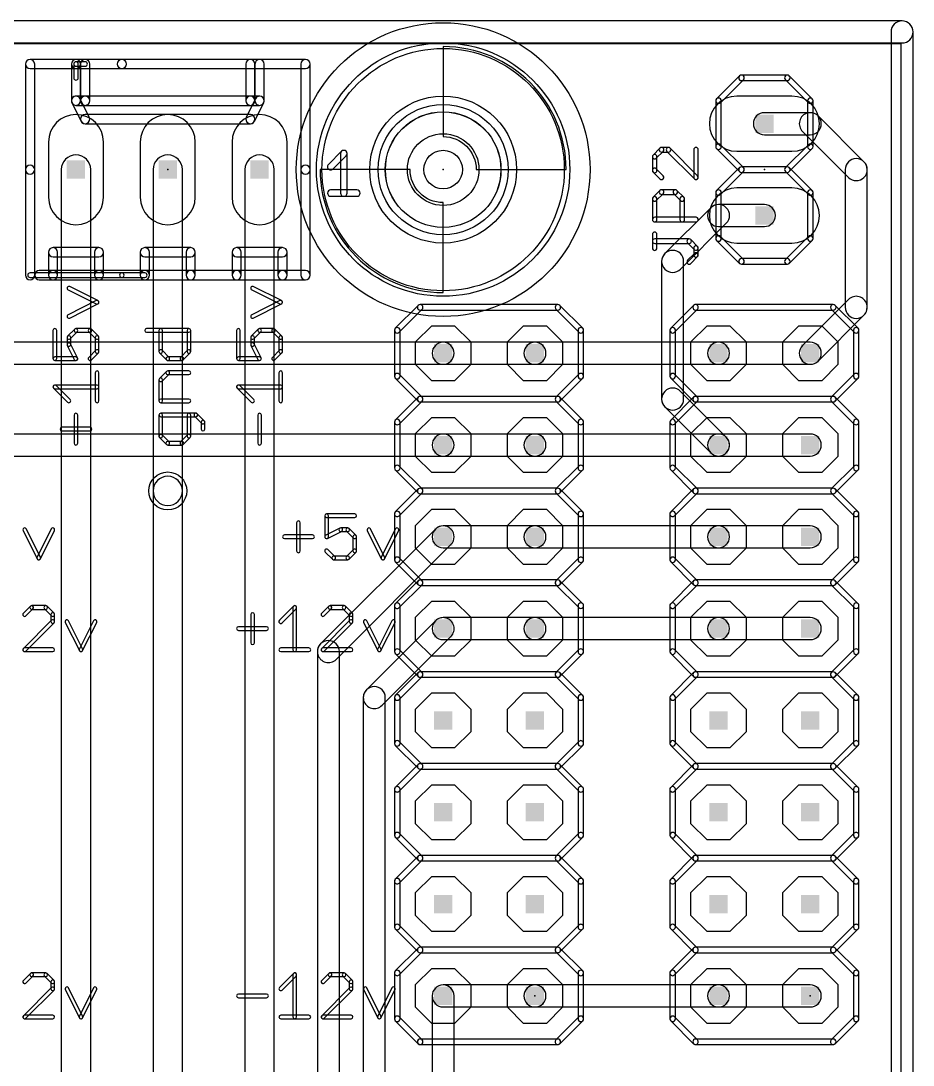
# Model space of a CAD drawing. Extents: x 0 to 140, y -12 to 45.
# Drawn here: x 115.32 to 140, y 15.86 to 44.75 of the extents above; entities that cross this region are included whole.
import ezdxf

# ---------------------------------------------------------------- set-up
doc = ezdxf.new("R2010")
doc.units = 0
for name, color, linetype in [('1', 14, 'CONTINUOUS'), ('16', 174, 'CONTINUOUS'), ('17', 94, 'CONTINUOUS'), ('18', 94, 'CONTINUOUS'), ('20', 178, 'CONTINUOUS'), ('21', 251, 'CONTINUOUS'), ('23', 178, 'CONTINUOUS'), ('25', 251, 'CONTINUOUS'), ('39', 14, 'CONTINUOUS'), ('40', 174, 'CONTINUOUS'), ('41', 14, 'CONTINUOUS'), ('42', 174, 'CONTINUOUS'), ('43', 94, 'CONTINUOUS'), ('51', 251, 'CONTINUOUS')]:
    doc.layers.add(name, color=color, linetype=linetype)

# ---------------------------------------------------------------- blocks, each defined once
blk = doc.blocks.new('RECT')
blk.add_solid([(-0.5, -0.5), (0.5, -0.5), (-0.5, 0.5), (0.5, 0.5)])
blk = doc.blocks.new('LONGP100')
blk.add_lwpolyline([(-0.5, -0.5), (0.5, -0.5, 1), (0.5, 0.5), (-0.5, 0.5, 1)], format="xyb", close=True)
blk = doc.blocks.new('OCTAGONP')
blk.add_lwpolyline([(-0.5, -0.2071), (-0.5, 0.2071), (-0.2071, 0.5), (0.2071, 0.5), (0.5, 0.2071), (0.5, -0.2071), (0.2071, -0.5), (-0.2071, -0.5)], close=True)
blk = doc.blocks.new('ROUNDV')
blk.add_circle((0, 0), 0.5)

msp = doc.modelspace()

# ---------------------------------------------------------------- linework, layer by layer
at = {"layer": '1'}
for points in [[(137.16, 42.2148), (135.89, 42.2148, 1), (135.89, 41.6052), (137.16, 41.6052, 1)], [(138.6455, 40.8555), (137.3755, 42.1255, 1), (136.9445, 41.6945), (138.2145, 40.4245, 1)], [(117.2464, 9.525), (117.2464, 40.64, 1), (116.4336, 40.64), (116.4336, 9.525, 1)], [(118.9736, 40.64), (118.9736, 31.75, 1), (119.7864, 31.75), (119.7864, 40.64, 1)], [(122.3264, 6.985), (122.3264, 40.64, 1), (121.5136, 40.64), (121.5136, 6.985, 1)], [(138.7348, 36.83), (138.7348, 40.64, 1), (138.1252, 40.64), (138.1252, 36.83, 1)], [(133.5655, 37.8845), (134.8355, 39.1545, 1), (134.4045, 39.5855), (133.1345, 38.3155, 1)], [(134.62, 39.0652), (135.89, 39.0652, 1), (135.89, 39.6748), (134.62, 39.6748, 1)], [(133.6548, 34.29), (133.6548, 38.1, 1), (133.0452, 38.1), (133.0452, 34.29, 1)], [(137.3755, 35.3445), (138.6455, 36.6145, 1), (138.2145, 37.0455), (136.9445, 35.7755, 1)], [(127, 35.2552), (129.54, 35.2552, 1), (129.54, 35.8648), (127, 35.8648, 1)], [(137.16, 35.8648), (134.62, 35.8648, 1), (134.62, 35.2552), (137.16, 35.2552, 1)], [(134.8355, 33.2355), (133.5655, 34.5055, 1), (133.1345, 34.0745), (134.4045, 32.8045, 1)], [(127, 32.7152), (129.54, 32.7152, 1), (129.54, 33.3248), (127, 33.3248, 1)], [(129.54, 32.7152), (134.62, 32.7152, 1), (134.62, 33.3248), (129.54, 33.3248, 1)], [(137.16, 33.3248), (134.62, 33.3248, 1), (134.62, 32.7152), (137.16, 32.7152, 1)], [(119.7864, 3.81), (119.7864, 31.75, 1), (118.9736, 31.75), (118.9736, 3.81, 1)], [(124.0405, 27.0895), (127.2155, 30.2645, 1), (126.7845, 30.6955), (123.6095, 27.5205, 1)], [(127, 30.1752), (129.54, 30.1752, 1), (129.54, 30.7848), (127, 30.7848, 1)], [(129.54, 30.1752), (134.62, 30.1752, 1), (134.62, 30.7848), (129.54, 30.7848, 1)], [(137.16, 30.7848), (134.62, 30.7848, 1), (134.62, 30.1752), (137.16, 30.1752, 1)], [(125.3105, 25.8195), (127.2155, 27.7245, 1), (126.7845, 28.1555), (124.8795, 26.2505, 1)], [(127, 27.6352), (129.54, 27.6352, 1), (129.54, 28.2448), (127, 28.2448, 1)], [(129.54, 27.6352), (134.62, 27.6352, 1), (134.62, 28.2448), (129.54, 28.2448, 1)], [(137.16, 28.2448), (134.62, 28.2448, 1), (134.62, 27.6352), (137.16, 27.6352, 1)], [(123.5202, 27.305), (123.5202, 13.335, 1), (124.1298, 13.335), (124.1298, 27.305, 1)], [(124.7902, 26.035), (124.7902, 12.065, 1), (125.3998, 12.065), (125.3998, 26.035, 1)], [(129.54, 18.0848), (127, 18.0848, 1), (127, 17.4752), (129.54, 17.4752, 1)], [(127.3048, 10.795), (127.3048, 17.78, 1), (126.6952, 17.78), (126.6952, 10.795, 1)], [(129.54, 17.4752), (134.62, 17.4752, 1), (134.62, 18.0848), (129.54, 18.0848, 1)], [(137.16, 18.0848), (134.62, 18.0848, 1), (134.62, 17.4752), (137.16, 17.4752, 1)]]:
    msp.add_lwpolyline(points, format="xyb", close=True, dxfattribs=at)
at = {"layer": '16'}
for points in [[(139.7, 44.7548), (114.3, 44.7548, 1), (114.3, 44.1452), (139.7, 44.1452, 1)], [(140.0048, 0), (140.0048, 44.45, 1), (139.3952, 44.45), (139.3952, 0, 1)], [(111.76, 35.2552), (127, 35.2552, 1), (127, 35.8648), (111.76, 35.8648, 1)], [(129.54, 35.2552), (134.62, 35.2552, 1), (134.62, 35.8648), (129.54, 35.8648, 1)], [(111.76, 32.7152), (127, 32.7152, 1), (127, 33.3248), (111.76, 33.3248, 1)]]:
    msp.add_lwpolyline(points, format="xyb", close=True, dxfattribs=at)
at = {"layer": '20'}
for p, q in [((139.6746, 44.12), (0, 44.12)), ((139.6746, 0), (139.6746, 44.12))]:
    msp.add_line(p, q, dxfattribs=at)
msp.add_circle((127, 40.64), 1.6, dxfattribs=at)
at = {"layer": '21'}
for points in [[(115.697, 40.64), (115.697, 43.561, 1), (115.443, 43.561), (115.443, 40.64, 1)], [(115.57, 43.434), (116.84, 43.434, 1), (116.84, 43.688), (115.57, 43.688, 1)], [(116.84, 43.434), (118.11, 43.434, 1), (118.11, 43.688), (116.84, 43.688, 1)], [(116.967, 42.545), (116.967, 43.561, 1), (116.713, 43.561), (116.713, 42.545, 1)], [(116.9035, 43.18), (116.9035, 43.561, 1), (116.7765, 43.561), (116.7765, 43.18, 1)], [(117.094, 43.6245), (116.84, 43.6245, 1), (116.84, 43.4975), (117.094, 43.4975, 1)], [(116.967, 43.561), (116.967, 42.545, 1), (117.221, 42.545), (117.221, 43.561, 1)], [(123.19, 43.688), (118.11, 43.688, 1), (118.11, 43.434), (123.19, 43.434, 1)], [(121.539, 43.561), (121.539, 42.545, 1), (121.793, 42.545), (121.793, 43.561, 1)], [(122.047, 42.545), (122.047, 43.561, 1), (121.793, 43.561), (121.793, 42.545, 1)], [(123.317, 40.64), (123.317, 43.561, 1), (123.063, 43.561), (123.063, 40.64, 1)], [(134.6739, 42.4911), (135.3089, 43.1261, 1), (135.2011, 43.2339), (134.5661, 42.5989, 1)], [(135.255, 43.1038), (136.525, 43.1038, 1), (136.525, 43.2562), (135.255, 43.2562, 1)], [(136.4711, 43.1261), (137.1061, 42.4911, 1), (137.2139, 42.5989), (136.5789, 43.2339, 1)], [(116.84, 42.418), (117.094, 42.418, 1), (117.094, 42.672), (116.84, 42.672, 1)], [(116.7264, 42.4882), (116.9804, 41.9802, 1), (117.2076, 42.0938), (116.9536, 42.6018, 1)], [(117.094, 42.418), (121.666, 42.418, 1), (121.666, 42.672), (117.094, 42.672, 1)], [(121.666, 42.418), (121.92, 42.418, 1), (121.92, 42.672), (121.666, 42.672, 1)], [(121.7796, 41.9802), (122.0336, 42.4882, 1), (121.8064, 42.6018), (121.5524, 42.0938, 1)], [(134.6962, 41.275), (134.6962, 42.545, 1), (134.5438, 42.545), (134.5438, 41.275, 1)], [(137.0838, 42.545), (137.0838, 41.275, 1), (137.2362, 41.275), (137.2362, 42.545, 1)], [(117.094, 41.91), (121.666, 41.91, 1), (121.666, 42.164), (117.094, 42.164, 1)], [(135.3089, 40.6939), (134.6739, 41.3289, 1), (134.5661, 41.2211), (135.2011, 40.5861, 1)], [(137.1061, 41.3289), (136.4711, 40.6939, 1), (136.5789, 40.5861), (137.2139, 41.2211, 1)], [(123.9499, 40.6567), (124.3142, 41.0211, 1), (124.1885, 41.1468), (123.8241, 40.7824, 1)], [(124.1625, 41.0839), (124.1625, 39.9908, 1), (124.3403, 39.9908), (124.3403, 41.0839, 1)], [(115.443, 40.64), (115.443, 37.719, 1), (115.697, 37.719), (115.697, 40.64, 1)], [(123.063, 40.64), (123.063, 37.719, 1), (123.317, 37.719), (123.317, 40.64, 1)], [(134.6739, 39.9511), (135.3089, 40.5861, 1), (135.2011, 40.6939), (134.5661, 40.0589, 1)], [(135.255, 40.5638), (136.525, 40.5638, 1), (136.525, 40.7162), (135.255, 40.7162, 1)], [(136.4711, 40.5861), (137.1061, 39.9511, 1), (137.2139, 40.0589), (136.5789, 40.6939, 1)], [(123.887, 39.9019), (124.6158, 39.9019, 1), (124.6158, 40.0797), (123.887, 40.0797, 1)], [(134.6962, 38.735), (134.6962, 40.005, 1), (134.5438, 40.005), (134.5438, 38.735, 1)], [(137.0838, 40.005), (137.0838, 38.735, 1), (137.2362, 38.735), (137.2362, 40.005, 1)], [(134.5661, 38.6811), (135.2011, 38.0461, 1), (135.3089, 38.1539), (134.6739, 38.7889, 1)], [(136.5789, 38.0461), (137.2139, 38.6811, 1), (137.1061, 38.7889), (136.4711, 38.1539, 1)], [(116.332, 37.719), (116.332, 38.354, 1), (116.078, 38.354), (116.078, 37.719, 1)], [(116.205, 38.227), (117.475, 38.227, 1), (117.475, 38.481), (116.205, 38.481, 1)], [(117.348, 38.354), (117.348, 37.719, 1), (117.602, 37.719), (117.602, 38.354, 1)], [(118.872, 37.719), (118.872, 38.354, 1), (118.618, 38.354), (118.618, 37.719, 1)], [(118.745, 38.227), (120.015, 38.227, 1), (120.015, 38.481), (118.745, 38.481, 1)], [(119.888, 38.354), (119.888, 37.719, 1), (120.142, 37.719), (120.142, 38.354, 1)], [(121.412, 37.719), (121.412, 38.354, 1), (121.158, 38.354), (121.158, 37.719, 1)], [(121.285, 38.227), (122.555, 38.227, 1), (122.555, 38.481), (121.285, 38.481, 1)], [(122.428, 38.354), (122.428, 37.719, 1), (122.682, 37.719), (122.682, 38.354, 1)], [(135.255, 38.0238), (136.525, 38.0238, 1), (136.525, 38.1762), (135.255, 38.1762, 1)], [(115.57, 37.6555), (118.11, 37.6555, 1), (118.11, 37.7825), (115.57, 37.7825, 1)], [(115.824, 37.592), (116.205, 37.592, 1), (116.205, 37.846), (115.824, 37.846, 1)], [(117.475, 37.846), (116.205, 37.846, 1), (116.205, 37.592), (117.475, 37.592, 1)], [(117.475, 37.592), (118.745, 37.592, 1), (118.745, 37.846), (117.475, 37.846, 1)], [(118.745, 37.7825), (118.11, 37.7825, 1), (118.11, 37.6555), (118.745, 37.6555, 1)], [(120.015, 37.846), (118.745, 37.846, 1), (118.745, 37.592), (120.015, 37.592, 1)], [(120.015, 37.592), (121.285, 37.592, 1), (121.285, 37.846), (120.015, 37.846, 1)], [(122.555, 37.846), (121.285, 37.846, 1), (121.285, 37.592), (122.555, 37.592, 1)], [(122.555, 37.592), (123.19, 37.592, 1), (123.19, 37.846), (122.555, 37.846, 1)], [(117.4469, 37.0142), (116.6673, 37.404, 1), (116.6219, 37.3132), (117.4015, 36.9234, 1)], [(122.5269, 37.0142), (121.7473, 37.404, 1), (121.7019, 37.3132), (122.4815, 36.9234, 1)], [(116.6673, 36.5336), (117.4469, 36.9234, 1), (117.4015, 37.0142), (116.6219, 36.6244, 1)], [(121.7473, 36.5336), (122.5269, 36.9234, 1), (122.4815, 37.0142), (121.7019, 36.6244, 1)], [(125.7839, 36.1411), (126.4189, 36.7761, 1), (126.3111, 36.8839), (125.6761, 36.2489, 1)], [(126.365, 36.7538), (130.175, 36.7538, 1), (130.175, 36.9062), (126.365, 36.9062, 1)], [(130.1211, 36.7761), (130.7561, 36.1411, 1), (130.8639, 36.2489), (130.2289, 36.8839, 1)], [(133.4039, 36.1411), (134.0389, 36.7761, 1), (133.9311, 36.8839), (133.2961, 36.2489, 1)], [(133.985, 36.7538), (137.795, 36.7538, 1), (137.795, 36.9062), (133.985, 36.9062, 1)], [(137.7411, 36.7761), (138.3761, 36.1411, 1), (138.4839, 36.2489), (137.8489, 36.8839, 1)], [(116.204, 36.1892), (116.204, 35.4096, 1), (116.3056, 35.4096), (116.3056, 36.1892, 1)], [(116.6805, 35.9584), (116.8754, 36.1533, 1), (116.8036, 36.2251), (116.6087, 36.0302, 1)], [(116.8395, 36.1384), (117.2293, 36.1384, 1), (117.2293, 36.24), (116.8395, 36.24, 1)], [(117.1934, 36.1533), (117.3883, 35.9584, 1), (117.4601, 36.0302), (117.2652, 36.2251, 1)], [(118.7948, 36.1384), (119.9642, 36.1384, 1), (119.9642, 36.24), (118.7948, 36.24, 1)], [(119.2354, 35.6045), (119.2354, 36.1892, 1), (119.1338, 36.1892), (119.1338, 35.6045, 1)], [(119.9134, 36.1892), (119.9134, 35.6045, 1), (120.015, 35.6045), (120.015, 36.1892, 1)], [(121.284, 36.1892), (121.284, 35.4096, 1), (121.3856, 35.4096), (121.3856, 36.1892, 1)], [(121.7605, 35.9584), (121.9554, 36.1533, 1), (121.8836, 36.2251), (121.6887, 36.0302, 1)], [(121.9195, 36.1384), (122.3093, 36.1384, 1), (122.3093, 36.24), (121.9195, 36.24, 1)], [(122.2734, 36.1533), (122.4683, 35.9584, 1), (122.5401, 36.0302), (122.3452, 36.2251, 1)], [(125.8062, 34.925), (125.8062, 36.195, 1), (125.6538, 36.195), (125.6538, 34.925, 1)], [(130.8862, 34.925), (130.8862, 36.195, 1), (130.7338, 36.195), (130.7338, 34.925, 1)], [(133.4262, 34.925), (133.4262, 36.195, 1), (133.2738, 36.195), (133.2738, 34.925, 1)], [(138.5062, 34.925), (138.5062, 36.195, 1), (138.3538, 36.195), (138.3538, 34.925, 1)], [(116.6954, 35.7994), (116.6954, 35.9943, 1), (116.5938, 35.9943), (116.5938, 35.7994, 1)], [(116.8849, 35.4323), (116.69, 35.8221, 1), (116.5992, 35.7767), (116.7941, 35.3869, 1)], [(117.3734, 35.9943), (117.3734, 35.6045, 1), (117.475, 35.6045), (117.475, 35.9943, 1)], [(121.7754, 35.7994), (121.7754, 35.9943, 1), (121.6738, 35.9943), (121.6738, 35.7994, 1)], [(121.9649, 35.4323), (121.77, 35.8221, 1), (121.6792, 35.7767), (121.8741, 35.3869, 1)], [(122.4534, 35.9943), (122.4534, 35.6045, 1), (122.555, 35.6045), (122.555, 35.9943, 1)], [(117.3883, 35.6404), (117.1934, 35.4455, 1), (117.2652, 35.3737), (117.4601, 35.5686, 1)], [(119.4154, 35.4455), (119.2205, 35.6404, 1), (119.1487, 35.5686), (119.3436, 35.3737, 1)], [(119.9283, 35.6404), (119.7334, 35.4455, 1), (119.8052, 35.3737), (120.0001, 35.5686, 1)], [(122.4683, 35.6404), (122.2734, 35.4455, 1), (122.3452, 35.3737), (122.5401, 35.5686, 1)], [(116.2548, 35.3588), (116.8395, 35.3588, 1), (116.8395, 35.4604), (116.2548, 35.4604, 1)], [(119.7693, 35.4604), (119.3795, 35.4604, 1), (119.3795, 35.3588), (119.7693, 35.3588, 1)], [(121.3348, 35.3588), (121.9195, 35.3588, 1), (121.9195, 35.4604), (121.3348, 35.4604, 1)], [(117.475, 34.2402), (117.475, 35.0198, 1), (117.3734, 35.0198), (117.3734, 34.2402, 1)], [(119.2205, 34.789), (119.4154, 34.9839, 1), (119.3436, 35.0557), (119.1487, 34.8608, 1)], [(119.3795, 34.969), (119.9642, 34.969, 1), (119.9642, 35.0706), (119.3795, 35.0706, 1)], [(122.555, 34.2402), (122.555, 35.0198, 1), (122.4534, 35.0198), (122.4534, 34.2402, 1)], [(126.4189, 34.3439), (125.7839, 34.9789, 1), (125.6761, 34.8711), (126.3111, 34.2361, 1)], [(130.2289, 34.2361), (130.8639, 34.8711, 1), (130.7561, 34.9789), (130.1211, 34.3439, 1)], [(134.0389, 34.3439), (133.4039, 34.9789, 1), (133.2961, 34.8711), (133.9311, 34.2361, 1)], [(137.8489, 34.2361), (138.4839, 34.8711, 1), (138.3761, 34.9789), (137.7411, 34.3439, 1)], [(116.6805, 34.2761), (116.2907, 34.6659, 1), (116.2189, 34.5941), (116.6087, 34.2043, 1)], [(116.2548, 34.5792), (117.4242, 34.5792, 1), (117.4242, 34.6808), (116.2548, 34.6808, 1)], [(119.2354, 34.2402), (119.2354, 34.8249, 1), (119.1338, 34.8249), (119.1338, 34.2402, 1)], [(121.7605, 34.2761), (121.3707, 34.6659, 1), (121.2989, 34.5941), (121.6887, 34.2043, 1)], [(121.3348, 34.5792), (122.5042, 34.5792, 1), (122.5042, 34.6808), (121.3348, 34.6808, 1)], [(119.9642, 34.291), (119.1846, 34.291, 1), (119.1846, 34.1894), (119.9642, 34.1894, 1)], [(125.7839, 33.6011), (126.4189, 34.2361, 1), (126.3111, 34.3439), (125.6761, 33.7089, 1)], [(126.365, 34.2138), (130.175, 34.2138, 1), (130.175, 34.3662), (126.365, 34.3662, 1)], [(130.1211, 34.2361), (130.7561, 33.6011, 1), (130.8639, 33.7089), (130.2289, 34.3439, 1)], [(133.4039, 33.6011), (134.0389, 34.2361, 1), (133.9311, 34.3439), (133.2961, 33.7089, 1)], [(133.985, 34.2138), (137.795, 34.2138, 1), (137.795, 34.3662), (133.985, 34.3662, 1)], [(137.7411, 34.2361), (138.3761, 33.6011, 1), (138.4839, 33.7089), (137.8489, 34.3439, 1)], [(116.8903, 33.0708), (116.8903, 33.8504, 1), (116.7887, 33.8504), (116.7887, 33.0708, 1)], [(120.1591, 33.9012), (119.1846, 33.9012, 1), (119.1846, 33.7996), (120.1591, 33.7996, 1)], [(119.1338, 33.8504), (119.1338, 33.2657, 1), (119.2354, 33.2657), (119.2354, 33.8504, 1)], [(120.015, 33.2657), (120.015, 33.8504, 1), (119.9134, 33.8504), (119.9134, 33.2657, 1)], [(120.3899, 33.6914), (120.195, 33.8863, 1), (120.1232, 33.8145), (120.3181, 33.6196, 1)], [(121.9703, 33.0708), (121.9703, 33.8504, 1), (121.8687, 33.8504), (121.8687, 33.0708, 1)], [(120.4048, 33.4606), (120.4048, 33.6555, 1), (120.3032, 33.6555), (120.3032, 33.4606, 1)], [(125.8062, 32.385), (125.8062, 33.655, 1), (125.6538, 33.655), (125.6538, 32.385, 1)], [(130.8862, 32.385), (130.8862, 33.655, 1), (130.7338, 33.655), (130.7338, 32.385, 1)], [(133.4262, 32.385), (133.4262, 33.655, 1), (133.2738, 33.655), (133.2738, 32.385, 1)], [(138.5062, 32.385), (138.5062, 33.655, 1), (138.3538, 33.655), (138.3538, 32.385, 1)], [(116.4497, 33.4098), (117.2293, 33.4098, 1), (117.2293, 33.5114), (116.4497, 33.5114, 1)], [(119.1487, 33.2298), (119.3436, 33.0349, 1), (119.4154, 33.1067), (119.2205, 33.3016, 1)], [(119.8052, 33.0349), (120.0001, 33.2298, 1), (119.9283, 33.3016), (119.7334, 33.1067, 1)], [(119.3795, 33.02), (119.7693, 33.02, 1), (119.7693, 33.1216), (119.3795, 33.1216, 1)], [(126.4189, 31.8039), (125.7839, 32.4389, 1), (125.6761, 32.3311), (126.3111, 31.6961, 1)], [(130.2289, 31.6961), (130.8639, 32.3311, 1), (130.7561, 32.4389), (130.1211, 31.8039, 1)], [(134.0389, 31.8039), (133.4039, 32.4389, 1), (133.2961, 32.3311), (133.9311, 31.6961, 1)], [(137.8489, 31.6961), (138.4839, 32.3311, 1), (138.3761, 32.4389), (137.7411, 31.8039, 1)], [(125.7839, 31.0611), (126.4189, 31.6961, 1), (126.3111, 31.8039), (125.6761, 31.1689, 1)], [(126.365, 31.6738), (130.175, 31.6738, 1), (130.175, 31.8262), (126.365, 31.8262, 1)], [(130.8639, 31.1689), (130.2289, 31.8039, 1), (130.1211, 31.6961), (130.7561, 31.0611, 1)], [(133.4039, 31.0611), (134.0389, 31.6961, 1), (133.9311, 31.8039), (133.2961, 31.1689, 1)], [(133.985, 31.6738), (137.795, 31.6738, 1), (137.795, 31.8262), (133.985, 31.8262, 1)], [(138.4839, 31.1689), (137.8489, 31.8039, 1), (137.7411, 31.6961), (138.3761, 31.0611, 1)], [(122.9448, 30.8703), (122.9448, 30.0907, 1), (123.0464, 30.0907), (123.0464, 30.8703, 1)], [(124.5548, 31.116), (123.7752, 31.116, 1), (123.7752, 31.0144), (124.5548, 31.0144, 1)], [(123.7244, 31.0652), (123.7244, 30.4805, 1), (123.826, 30.4805), (123.826, 31.0652, 1)], [(125.8062, 29.845), (125.8062, 31.115, 1), (125.6538, 31.115), (125.6538, 29.845, 1)], [(130.8862, 29.845), (130.8862, 31.115, 1), (130.7338, 31.115), (130.7338, 29.845, 1)], [(133.4262, 29.845), (133.4262, 31.115, 1), (133.2738, 31.115), (133.2738, 29.845, 1)], [(138.5062, 29.845), (138.5062, 31.115, 1), (138.3538, 31.115), (138.3538, 29.845, 1)], [(115.3742, 30.6527), (115.764, 29.8731, 1), (115.8548, 29.9185), (115.465, 30.6981, 1)], [(115.8548, 29.8731), (116.2446, 30.6527, 1), (116.1538, 30.6981), (115.764, 29.9185, 1)], [(123.7979, 30.4351), (124.1877, 30.63, 1), (124.1423, 30.7208), (123.7525, 30.5259, 1)], [(124.165, 30.6246), (124.3599, 30.6246, 1), (124.3599, 30.7262), (124.165, 30.7262, 1)], [(124.324, 30.6395), (124.5189, 30.4446, 1), (124.5907, 30.5164), (124.3958, 30.7113, 1)], [(124.8992, 30.6527), (125.289, 29.8731, 1), (125.3798, 29.9185), (124.99, 30.6981, 1)], [(125.3798, 29.8731), (125.7696, 30.6527, 1), (125.6788, 30.6981), (125.289, 29.9185, 1)], [(122.6058, 30.4297), (123.3854, 30.4297, 1), (123.3854, 30.5313), (122.6058, 30.5313, 1)], [(124.504, 30.4805), (124.504, 30.0907, 1), (124.6056, 30.0907), (124.6056, 30.4805, 1)], [(124.006, 29.9317), (123.8111, 30.1266, 1), (123.7393, 30.0548), (123.9342, 29.8599, 1)], [(124.5189, 30.1266), (124.324, 29.9317, 1), (124.3958, 29.8599), (124.5907, 30.0548, 1)], [(124.3599, 29.9466), (123.9701, 29.9466, 1), (123.9701, 29.845), (124.3599, 29.845, 1)], [(126.4189, 29.2639), (125.7839, 29.8989, 1), (125.6761, 29.7911), (126.3111, 29.1561, 1)], [(130.2289, 29.1561), (130.8639, 29.7911, 1), (130.7561, 29.8989), (130.1211, 29.2639, 1)], [(134.0389, 29.2639), (133.4039, 29.8989, 1), (133.2961, 29.7911), (133.9311, 29.1561, 1)], [(137.8489, 29.1561), (138.4839, 29.7911, 1), (138.3761, 29.8989), (137.7411, 29.2639, 1)], [(125.7839, 28.5211), (126.4189, 29.1561, 1), (126.3111, 29.2639), (125.6761, 28.6289, 1)], [(126.365, 29.1338), (130.175, 29.1338, 1), (130.175, 29.2862), (126.365, 29.2862, 1)], [(130.8639, 28.6289), (130.2289, 29.2639, 1), (130.1211, 29.1561), (130.7561, 28.5211, 1)], [(133.4039, 28.5211), (134.0389, 29.1561, 1), (133.9311, 29.2639), (133.2961, 28.6289, 1)], [(133.985, 29.1338), (137.795, 29.1338, 1), (137.795, 29.2862), (133.985, 29.2862, 1)], [(138.4839, 28.6289), (137.8489, 29.2639, 1), (137.7411, 29.1561), (138.3761, 28.5211, 1)], [(125.8062, 27.305), (125.8062, 28.575, 1), (125.6538, 28.575), (125.6538, 27.305, 1)], [(130.8862, 27.305), (130.8862, 28.575, 1), (130.7338, 28.575), (130.7338, 27.305, 1)], [(133.4262, 27.305), (133.4262, 28.575, 1), (133.2738, 28.575), (133.2738, 27.305, 1)], [(138.5062, 27.305), (138.5062, 28.575, 1), (138.3538, 28.575), (138.3538, 27.305, 1)], [(115.5786, 28.5611), (115.3837, 28.3662, 1), (115.4555, 28.2944), (115.6504, 28.4893, 1)], [(116.0043, 28.576), (115.6145, 28.576, 1), (115.6145, 28.4744), (116.0043, 28.4744, 1)], [(116.2351, 28.3662), (116.0402, 28.5611, 1), (115.9684, 28.4893), (116.1633, 28.2944, 1)], [(116.25, 28.1354), (116.25, 28.3303, 1), (116.1484, 28.3303), (116.1484, 28.1354, 1)], [(121.6748, 28.3303), (121.6748, 27.5507, 1), (121.7764, 27.5507), (121.7764, 28.3303, 1)], [(122.5411, 28.0995), (122.9309, 28.4893, 1), (122.8591, 28.5611), (122.4693, 28.1713, 1)], [(122.8442, 28.5252), (122.8442, 27.3558, 1), (122.9458, 27.3558), (122.9458, 28.5252, 1)], [(123.8336, 28.5611), (123.6387, 28.3662, 1), (123.7105, 28.2944), (123.9054, 28.4893, 1)], [(124.2593, 28.576), (123.8695, 28.576, 1), (123.8695, 28.4744), (124.2593, 28.4744, 1)], [(124.4901, 28.3662), (124.2952, 28.5611, 1), (124.2234, 28.4893), (124.4183, 28.2944, 1)], [(124.505, 28.1354), (124.505, 28.3303, 1), (124.4034, 28.3303), (124.4034, 28.1354, 1)], [(115.4555, 27.3199), (116.2351, 28.0995, 1), (116.1633, 28.1713), (115.3837, 27.3917, 1)], [(116.5436, 28.1127), (116.9334, 27.3331, 1), (117.0242, 27.3785), (116.6344, 28.1581, 1)], [(117.0242, 27.3331), (117.414, 28.1127, 1), (117.3232, 28.1581), (116.9334, 27.3785, 1)], [(123.7105, 27.3199), (124.4901, 28.0995, 1), (124.4183, 28.1713), (123.6387, 27.3917, 1)], [(124.7986, 28.1127), (125.1884, 27.3331, 1), (125.2792, 27.3785), (124.8894, 28.1581, 1)], [(125.2792, 27.3331), (125.669, 28.1127, 1), (125.5782, 28.1581), (125.1884, 27.3785, 1)], [(121.3358, 27.8897), (122.1154, 27.8897, 1), (122.1154, 27.9913), (121.3358, 27.9913, 1)], [(116.1992, 27.4066), (115.4196, 27.4066, 1), (115.4196, 27.305), (116.1992, 27.305, 1)], [(122.5052, 27.305), (123.2848, 27.305, 1), (123.2848, 27.4066), (122.5052, 27.4066, 1)], [(124.4542, 27.4066), (123.6746, 27.4066, 1), (123.6746, 27.305), (124.4542, 27.305, 1)], [(126.4189, 26.7239), (125.7839, 27.3589, 1), (125.6761, 27.2511), (126.3111, 26.6161, 1)], [(130.2289, 26.6161), (130.8639, 27.2511, 1), (130.7561, 27.3589), (130.1211, 26.7239, 1)], [(134.0389, 26.7239), (133.4039, 27.3589, 1), (133.2961, 27.2511), (133.9311, 26.6161, 1)], [(137.8489, 26.6161), (138.4839, 27.2511, 1), (138.3761, 27.3589), (137.7411, 26.7239, 1)], [(125.7839, 25.9811), (126.4189, 26.6161, 1), (126.3111, 26.7239), (125.6761, 26.0889, 1)], [(126.365, 26.5938), (130.175, 26.5938, 1), (130.175, 26.7462), (126.365, 26.7462, 1)], [(130.8639, 26.0889), (130.2289, 26.7239, 1), (130.1211, 26.6161), (130.7561, 25.9811, 1)], [(133.4039, 25.9811), (134.0389, 26.6161, 1), (133.9311, 26.7239), (133.2961, 26.0889, 1)], [(133.985, 26.5938), (137.795, 26.5938, 1), (137.795, 26.7462), (133.985, 26.7462, 1)], [(138.4839, 26.0889), (137.8489, 26.7239, 1), (137.7411, 26.6161), (138.3761, 25.9811, 1)], [(125.8062, 24.765), (125.8062, 26.035, 1), (125.6538, 26.035), (125.6538, 24.765, 1)], [(130.8862, 24.765), (130.8862, 26.035, 1), (130.7338, 26.035), (130.7338, 24.765, 1)], [(133.4262, 24.765), (133.4262, 26.035, 1), (133.2738, 26.035), (133.2738, 24.765, 1)], [(138.5062, 24.765), (138.5062, 26.035, 1), (138.3538, 26.035), (138.3538, 24.765, 1)], [(126.4189, 24.1839), (125.7839, 24.8189, 1), (125.6761, 24.7111), (126.3111, 24.0761, 1)], [(130.2289, 24.0761), (130.8639, 24.7111, 1), (130.7561, 24.8189), (130.1211, 24.1839, 1)], [(134.0389, 24.1839), (133.4039, 24.8189, 1), (133.2961, 24.7111), (133.9311, 24.0761, 1)], [(137.8489, 24.0761), (138.4839, 24.7111, 1), (138.3761, 24.8189), (137.7411, 24.1839, 1)], [(125.7839, 23.4411), (126.4189, 24.0761, 1), (126.3111, 24.1839), (125.6761, 23.5489, 1)], [(126.365, 24.0538), (130.175, 24.0538, 1), (130.175, 24.2062), (126.365, 24.2062, 1)], [(130.8639, 23.5489), (130.2289, 24.1839, 1), (130.1211, 24.0761), (130.7561, 23.4411, 1)], [(133.4039, 23.4411), (134.0389, 24.0761, 1), (133.9311, 24.1839), (133.2961, 23.5489, 1)], [(133.985, 24.0538), (137.795, 24.0538, 1), (137.795, 24.2062), (133.985, 24.2062, 1)], [(138.4839, 23.5489), (137.8489, 24.1839, 1), (137.7411, 24.0761), (138.3761, 23.4411, 1)], [(125.8062, 22.225), (125.8062, 23.495, 1), (125.6538, 23.495), (125.6538, 22.225, 1)], [(130.8862, 22.225), (130.8862, 23.495, 1), (130.7338, 23.495), (130.7338, 22.225, 1)], [(133.4262, 22.225), (133.4262, 23.495, 1), (133.2738, 23.495), (133.2738, 22.225, 1)], [(138.5062, 22.225), (138.5062, 23.495, 1), (138.3538, 23.495), (138.3538, 22.225, 1)], [(126.4189, 21.6439), (125.7839, 22.2789, 1), (125.6761, 22.1711), (126.3111, 21.5361, 1)], [(130.2289, 21.5361), (130.8639, 22.1711, 1), (130.7561, 22.2789), (130.1211, 21.6439, 1)], [(134.0389, 21.6439), (133.4039, 22.2789, 1), (133.2961, 22.1711), (133.9311, 21.5361, 1)], [(137.8489, 21.5361), (138.4839, 22.1711, 1), (138.3761, 22.2789), (137.7411, 21.6439, 1)], [(125.7839, 20.9011), (126.4189, 21.5361, 1), (126.3111, 21.6439), (125.6761, 21.0089, 1)], [(126.365, 21.5138), (130.175, 21.5138, 1), (130.175, 21.6662), (126.365, 21.6662, 1)], [(130.8639, 21.0089), (130.2289, 21.6439, 1), (130.1211, 21.5361), (130.7561, 20.9011, 1)], [(133.4039, 20.9011), (134.0389, 21.5361, 1), (133.9311, 21.6439), (133.2961, 21.0089, 1)], [(133.985, 21.5138), (137.795, 21.5138, 1), (137.795, 21.6662), (133.985, 21.6662, 1)], [(138.4839, 21.0089), (137.8489, 21.6439, 1), (137.7411, 21.5361), (138.3761, 20.9011, 1)], [(125.8062, 19.685), (125.8062, 20.955, 1), (125.6538, 20.955), (125.6538, 19.685, 1)], [(130.8862, 19.685), (130.8862, 20.955, 1), (130.7338, 20.955), (130.7338, 19.685, 1)], [(133.4262, 19.685), (133.4262, 20.955, 1), (133.2738, 20.955), (133.2738, 19.685, 1)], [(138.5062, 19.685), (138.5062, 20.955, 1), (138.3538, 20.955), (138.3538, 19.685, 1)], [(126.4189, 19.1039), (125.7839, 19.7389, 1), (125.6761, 19.6311), (126.3111, 18.9961, 1)], [(130.2289, 18.9961), (130.8639, 19.6311, 1), (130.7561, 19.7389), (130.1211, 19.1039, 1)], [(134.0389, 19.1039), (133.4039, 19.7389, 1), (133.2961, 19.6311), (133.9311, 18.9961, 1)], [(137.8489, 18.9961), (138.4839, 19.6311, 1), (138.3761, 19.7389), (137.7411, 19.1039, 1)], [(125.7839, 18.3611), (126.4189, 18.9961, 1), (126.3111, 19.1039), (125.6761, 18.4689, 1)], [(126.365, 18.9738), (130.175, 18.9738, 1), (130.175, 19.1262), (126.365, 19.1262, 1)], [(130.8639, 18.4689), (130.2289, 19.1039, 1), (130.1211, 18.9961), (130.7561, 18.3611, 1)], [(133.4039, 18.3611), (134.0389, 18.9961, 1), (133.9311, 19.1039), (133.2961, 18.4689, 1)], [(133.985, 18.9738), (137.795, 18.9738, 1), (137.795, 19.1262), (133.985, 19.1262, 1)], [(138.4839, 18.4689), (137.8489, 19.1039, 1), (137.7411, 18.9961), (138.3761, 18.3611, 1)], [(125.8062, 17.145), (125.8062, 18.415, 1), (125.6538, 18.415), (125.6538, 17.145, 1)], [(130.8862, 17.145), (130.8862, 18.415, 1), (130.7338, 18.415), (130.7338, 17.145, 1)], [(133.4262, 17.145), (133.4262, 18.415, 1), (133.2738, 18.415), (133.2738, 17.145, 1)], [(138.5062, 17.145), (138.5062, 18.415, 1), (138.3538, 18.415), (138.3538, 17.145, 1)], [(115.5786, 18.4011), (115.3837, 18.2062, 1), (115.4555, 18.1344), (115.6504, 18.3293, 1)], [(116.0043, 18.416), (115.6145, 18.416, 1), (115.6145, 18.3144), (116.0043, 18.3144, 1)], [(116.2351, 18.2062), (116.0402, 18.4011, 1), (115.9684, 18.3293), (116.1633, 18.1344, 1)], [(116.25, 17.9754), (116.25, 18.1703, 1), (116.1484, 18.1703), (116.1484, 17.9754, 1)], [(122.5411, 17.9395), (122.9309, 18.3293, 1), (122.8591, 18.4011), (122.4693, 18.0113, 1)], [(122.8442, 18.3652), (122.8442, 17.1958, 1), (122.9458, 17.1958), (122.9458, 18.3652, 1)], [(123.8336, 18.4011), (123.6387, 18.2062, 1), (123.7105, 18.1344), (123.9054, 18.3293, 1)], [(124.2593, 18.416), (123.8695, 18.416, 1), (123.8695, 18.3144), (124.2593, 18.3144, 1)], [(124.4901, 18.2062), (124.2952, 18.4011, 1), (124.2234, 18.3293), (124.4183, 18.1344, 1)], [(124.505, 17.9754), (124.505, 18.1703, 1), (124.4034, 18.1703), (124.4034, 17.9754, 1)], [(115.4555, 17.1599), (116.2351, 17.9395, 1), (116.1633, 18.0113), (115.3837, 17.2317, 1)], [(116.5436, 17.9527), (116.9334, 17.1731, 1), (117.0242, 17.2185), (116.6344, 17.9981, 1)], [(117.0242, 17.1731), (117.414, 17.9527, 1), (117.3232, 17.9981), (116.9334, 17.2185, 1)], [(123.7105, 17.1599), (124.4901, 17.9395, 1), (124.4183, 18.0113), (123.6387, 17.2317, 1)], [(124.7986, 17.9527), (125.1884, 17.1731, 1), (125.2792, 17.2185), (124.8894, 17.9981, 1)], [(125.2792, 17.1731), (125.669, 17.9527, 1), (125.5782, 17.9981), (125.1884, 17.2185, 1)], [(121.3358, 17.7297), (122.1154, 17.7297, 1), (122.1154, 17.8313), (121.3358, 17.8313, 1)], [(116.1992, 17.2466), (115.4196, 17.2466, 1), (115.4196, 17.145), (116.1992, 17.145, 1)], [(122.5052, 17.145), (123.2848, 17.145, 1), (123.2848, 17.2466), (122.5052, 17.2466, 1)], [(124.4542, 17.2466), (123.6746, 17.2466, 1), (123.6746, 17.145), (124.4542, 17.145, 1)], [(126.4189, 16.5639), (125.7839, 17.1989, 1), (125.6761, 17.0911), (126.3111, 16.4561, 1)], [(130.2289, 16.4561), (130.8639, 17.0911, 1), (130.7561, 17.1989), (130.1211, 16.5639, 1)], [(134.0389, 16.5639), (133.4039, 17.1989, 1), (133.2961, 17.0911), (133.9311, 16.4561, 1)], [(137.8489, 16.4561), (138.4839, 17.0911, 1), (138.3761, 17.1989), (137.7411, 16.5639, 1)], [(130.175, 16.5862), (126.365, 16.5862, 1), (126.365, 16.4338), (130.175, 16.4338, 1)], [(137.795, 16.5862), (133.985, 16.5862, 1), (133.985, 16.4338), (137.795, 16.4338, 1)]]:
    msp.add_lwpolyline(points, format="xyb", close=True, dxfattribs=at)
for radius in [3.5052, 3.3528, 1.8016, 1.5984]:
    msp.add_circle((127, 40.64), radius, dxfattribs=at)
at = {"layer": '23'}
for p in [(119.38, 40.64), (127, 40.64), (135.89, 40.64), (129.54, 17.78), (137.16, 17.78)]:
    msp.add_point(p, dxfattribs=at)
at = {"layer": '25'}
for points in [[(132.9995, 41.2336), (132.8088, 41.043, 1), (132.8986, 40.9532), (133.0893, 41.1438, 1)], [(132.7902, 40.9981), (132.7902, 40.6168, 1), (132.9172, 40.6168), (132.9172, 40.9981, 1)], [(133.2351, 41.2522), (133.0444, 41.2522, 1), (133.0444, 41.1252), (133.2351, 41.1252, 1)], [(134.0426, 40.471), (133.28, 41.2336, 1), (133.1901, 41.1438), (133.9528, 40.3812, 1)], [(133.9342, 41.1887), (133.9342, 40.4261, 1), (134.0612, 40.4261), (134.0612, 41.1887, 1)], [(132.8088, 40.5719), (132.9995, 40.3812, 1), (133.0893, 40.471), (132.8986, 40.6617, 1)], [(132.8986, 39.7838), (133.0893, 39.9744, 1), (132.9995, 40.0642), (132.8088, 39.8736, 1)], [(132.9172, 39.2567), (132.9172, 39.8287, 1), (132.7902, 39.8287), (132.7902, 39.2567, 1)], [(133.0444, 39.9558), (133.4257, 39.9558, 1), (133.4257, 40.0828), (133.0444, 40.0828, 1)], [(133.3808, 39.9744), (133.5715, 39.7838, 1), (133.6613, 39.8736), (133.4706, 40.0642, 1)], [(133.5529, 39.8287), (133.5529, 39.2567, 1), (133.6799, 39.2567), (133.6799, 39.8287, 1)], [(133.9977, 39.3202), (132.8537, 39.3202, 1), (132.8537, 39.1932), (133.9977, 39.1932, 1)], [(132.9172, 38.4686), (132.9172, 38.8499, 1), (132.7902, 38.8499), (132.7902, 38.4686, 1)], [(133.807, 38.7228), (132.8537, 38.7228, 1), (132.8537, 38.5958), (133.807, 38.5958, 1)], [(134.0426, 38.5135), (133.8519, 38.7042, 1), (133.7621, 38.6144), (133.9528, 38.4237, 1)], [(134.0612, 38.278), (134.0612, 38.4686, 1), (133.9342, 38.4686), (133.9342, 38.278, 1)], [(133.8519, 38.0424), (134.0426, 38.2331, 1), (133.9528, 38.3229), (133.7621, 38.1322, 1)]]:
    msp.add_lwpolyline(points, format="xyb", close=True, dxfattribs=at)
at = {"layer": '39'}
for radius in [4.064, 2.032]:
    msp.add_circle((127, 40.64), radius, dxfattribs=at)
at = {"layer": '40'}
for radius in [4.064, 2.032]:
    msp.add_circle((127, 40.64), radius, dxfattribs=at)
at = {"layer": '41'}
for radius in [4.064, 2.032]:
    msp.add_circle((127, 40.64), radius, dxfattribs=at)
at = {"layer": '42'}
for radius in [4.064, 2.032]:
    msp.add_circle((127, 40.64), radius, dxfattribs=at)
at = {"layer": '43'}
for radius in [4.064, 2.032]:
    msp.add_circle((127, 40.64), radius, dxfattribs=at)
at = {"layer": '51'}
for points in [[(127.9144, 40.64), (130.4036, 40.64, 0.4142), (127, 44.0436), (127, 41.5544, -0.4142)], [(126.0856, 40.64), (123.5964, 40.64, 0.4142), (127, 37.2364), (127, 39.7256, -0.4142)]]:
    msp.add_lwpolyline(points, format="xyb", close=True, dxfattribs=at)
for radius in [0.9906, 0.5334]:
    msp.add_circle((127, 40.64), radius, dxfattribs=at)

# ---------------------------------------------------------------- block references
at = {"layer": '17', "xscale": 1.524, "yscale": 1.524}
for name, p, rotation in [('LONGP100', (135.89, 41.91), 180), ('LONGP100', (135.89, 41.91), 180), ('LONGP100', (116.84, 40.64), 90), ('LONGP100', (116.84, 40.64), 90), ('LONGP100', (119.38, 40.64), 90), ('LONGP100', (119.38, 40.64), 90), ('LONGP100', (121.92, 40.64), 90), ('LONGP100', (121.92, 40.64), 90), ('LONGP100', (135.89, 39.37), 180), ('LONGP100', (135.89, 39.37), 180), ('OCTAGONP', (127, 35.56), 90), ('OCTAGONP', (127, 35.56), 90), ('OCTAGONP', (129.54, 35.56), 90), ('OCTAGONP', (129.54, 35.56), 90), ('OCTAGONP', (134.62, 35.56), 90), ('OCTAGONP', (134.62, 35.56), 90), ('OCTAGONP', (137.16, 35.56), 90), ('OCTAGONP', (137.16, 35.56), 90), ('OCTAGONP', (127, 33.02), 90), ('OCTAGONP', (127, 33.02), 90), ('OCTAGONP', (129.54, 33.02), 90), ('OCTAGONP', (129.54, 33.02), 90), ('OCTAGONP', (134.62, 33.02), 90), ('OCTAGONP', (134.62, 33.02), 90), ('OCTAGONP', (137.16, 33.02), 90), ('OCTAGONP', (137.16, 33.02), 90), ('OCTAGONP', (127, 30.48), 90), ('OCTAGONP', (127, 30.48), 90), ('OCTAGONP', (129.54, 30.48), 90), ('OCTAGONP', (129.54, 30.48), 90), ('OCTAGONP', (134.62, 30.48), 90), ('OCTAGONP', (134.62, 30.48), 90), ('OCTAGONP', (137.16, 30.48), 90), ('OCTAGONP', (137.16, 30.48), 90), ('OCTAGONP', (127, 27.94), 90), ('OCTAGONP', (127, 27.94), 90), ('OCTAGONP', (129.54, 27.94), 90), ('OCTAGONP', (129.54, 27.94), 90), ('OCTAGONP', (134.62, 27.94), 90), ('OCTAGONP', (134.62, 27.94), 90), ('OCTAGONP', (137.16, 27.94), 90), ('OCTAGONP', (137.16, 27.94), 90), ('OCTAGONP', (127, 25.4), 90), ('OCTAGONP', (127, 25.4), 90), ('OCTAGONP', (129.54, 25.4), 90), ('OCTAGONP', (129.54, 25.4), 90), ('OCTAGONP', (134.62, 25.4), 90), ('OCTAGONP', (134.62, 25.4), 90), ('OCTAGONP', (137.16, 25.4), 90), ('OCTAGONP', (137.16, 25.4), 90), ('OCTAGONP', (127, 22.86), 90), ('OCTAGONP', (127, 22.86), 90), ('OCTAGONP', (129.54, 22.86), 90), ('OCTAGONP', (129.54, 22.86), 90), ('OCTAGONP', (134.62, 22.86), 90), ('OCTAGONP', (134.62, 22.86), 90), ('OCTAGONP', (137.16, 22.86), 90), ('OCTAGONP', (137.16, 22.86), 90), ('OCTAGONP', (127, 20.32), 90), ('OCTAGONP', (127, 20.32), 90), ('OCTAGONP', (129.54, 20.32), 90), ('OCTAGONP', (129.54, 20.32), 90), ('OCTAGONP', (134.62, 20.32), 90), ('OCTAGONP', (134.62, 20.32), 90), ('OCTAGONP', (137.16, 20.32), 90), ('OCTAGONP', (137.16, 20.32), 90), ('OCTAGONP', (127, 17.78), 90), ('OCTAGONP', (127, 17.78), 90), ('OCTAGONP', (129.54, 17.78), 90), ('OCTAGONP', (129.54, 17.78), 90), ('OCTAGONP', (134.62, 17.78), 90), ('OCTAGONP', (134.62, 17.78), 90), ('OCTAGONP', (137.16, 17.78), 90), ('OCTAGONP', (137.16, 17.78), 90)]:
    msp.add_blockref(name, p, dxfattribs=dict(at, rotation=rotation))
at = {"layer": '18', "xscale": 1.05, "yscale": 1.05}
msp.add_blockref('ROUNDV', (119.38, 31.75), dxfattribs=at)
msp.add_blockref('ROUNDV', (119.38, 31.75), dxfattribs=at)
at = {"layer": '51', "xscale": 0.508, "yscale": 0.508, "rotation": 90}
for p in [(135.89, 41.91), (135.89, 39.37), (127, 35.56), (129.54, 35.56), (134.62, 35.56), (137.16, 35.56), (127, 33.02), (129.54, 33.02), (134.62, 33.02), (137.16, 33.02), (127, 30.48), (129.54, 30.48), (134.62, 30.48), (137.16, 30.48), (127, 27.94), (129.54, 27.94), (134.62, 27.94), (137.16, 27.94), (127, 25.4), (129.54, 25.4), (134.62, 25.4), (137.16, 25.4), (127, 22.86), (129.54, 22.86), (134.62, 22.86), (137.16, 22.86), (127, 20.32), (129.54, 20.32), (134.62, 20.32), (137.16, 20.32), (127, 17.78), (129.54, 17.78), (134.62, 17.78), (137.16, 17.78)]:
    msp.add_blockref('RECT', p, dxfattribs=at)
at = {"layer": '51', "xscale": 0.508, "yscale": 0.508}
for p in [(116.84, 40.64), (119.38, 40.64), (121.92, 40.64)]:
    msp.add_blockref('RECT', p, dxfattribs=at)

doc.saveas('drawing.dxf')
